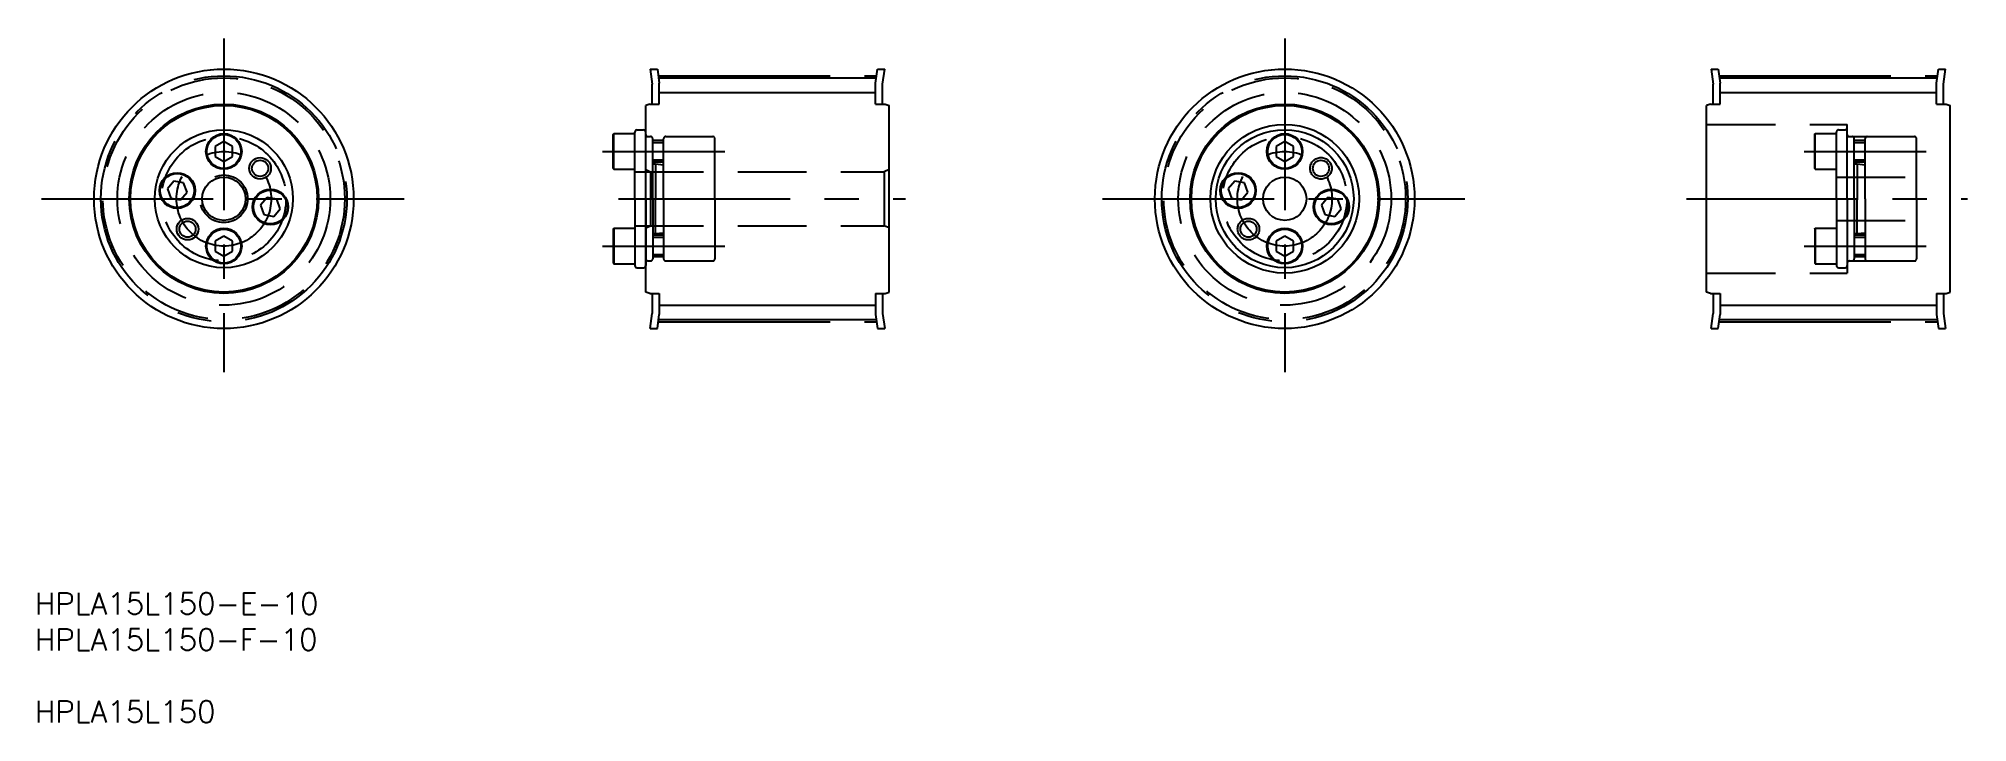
# Model space of a CAD drawing. Extents: x 16 to 372, y 5 to 132.
import ezdxf

# ---------------------------------------------------------------- set-up
doc = ezdxf.new("R2010")
doc.units = 0
doc.linetypes.add('CENTER', pattern=[50.8, 31.75, -6.35, 6.35, -6.35])
doc.linetypes.add('DASHED', pattern=[19.05, 12.7, -6.35])
doc.layers.get('0').update_dxf_attribs({"linetype": 'CONTINUOUS'})
doc.layers.add('CENTER', color=1, linetype='CENTER')
doc.styles.add('MISUMI', font='txt.shx')

# ---------------------------------------------------------------- blocks, each defined once
blk = doc.blocks.new('*U4')
at = {"color": 7, "linetype": 'CONTINUOUS', "style": 'MISUMI'}
for s, p in [('HPLA15L150-E-10', (15.05, 25.31)), ('HPLA15L150-F-10', (15.05, 18.65)), ('HPLA15L150', (15.05, 5.31))]:
    blk.add_text(s, height=4, dxfattribs=at).set_placement(p)

msp = doc.modelspace()

# ---------------------------------------------------------------- linework, layer by layer
at = {"color": 7, "linetype": 'CONTINUOUS'}
for p, q in [((128.82, 126.19), (129.21, 123.41)), ((128.82, 126.19), (130.14, 126.19)), ((130.14, 126.19), (130.49, 123.58)), ((170.49, 123.58), (170.85, 126.19)), ((170.85, 126.19), (172.17, 126.19)), ((171.77, 123.41), (172.17, 126.19)), ((324.96, 126.19), (325.36, 123.41)), ((324.96, 126.19), (326.29, 126.19)), ((326.29, 126.19), (326.64, 123.58)), ((366.64, 123.58), (366.99, 126.19)), ((366.99, 126.19), (368.31, 126.19)), ((367.92, 123.41), (368.31, 126.19)), ((129.21, 119.69), (129.21, 123.41)), ((130.36, 124.55), (170.62, 124.55)), ((130.49, 119.69), (130.49, 123.58)), ((170.49, 119.69), (170.49, 123.58)), ((171.77, 119.69), (171.77, 123.41)), ((325.36, 119.69), (325.36, 123.41)), ((326.51, 124.55), (366.77, 124.55)), ((326.64, 119.69), (326.64, 123.58)), ((366.64, 119.69), (366.64, 123.58)), ((367.92, 119.69), (367.92, 123.41)), ((128.73, 119.69), (127.99, 119.45)), ((127.99, 84.93), (127.99, 119.45)), ((128.73, 119.69), (130.49, 119.69)), ((170.49, 119.69), (172.25, 119.69)), ((172.25, 119.69), (172.99, 119.45)), ((172.99, 84.93), (172.99, 119.45)), ((324.88, 119.69), (324.14, 119.45)), ((324.14, 84.93), (324.14, 119.45)), ((324.88, 119.69), (326.64, 119.69)), ((366.64, 119.69), (368.4, 119.69)), ((368.4, 119.69), (369.14, 119.45)), ((369.14, 84.93), (369.14, 119.45)), ((121.99, 114.08), (122.09, 114.24)), ((122.09, 107.64), (122.09, 114.24)), ((122.09, 114.24), (125.99, 114.24)), ((125.99, 102.19), (125.99, 114.54)), ((125.99, 107.64), (125.99, 114.24)), ((126.39, 114.94), (127.59, 114.94)), ((127.99, 102.19), (127.99, 114.54)), ((49.99, 112.79), (48.39, 111.86)), ((48.39, 111.86), (48.39, 110.02)), ((51.59, 111.86), (49.99, 112.79)), ((51.59, 110.02), (51.59, 111.86)), ((121.99, 107.8), (121.99, 114.08)), ((125.99, 108.94), (125.99, 112.94)), ((246.13, 112.79), (244.53, 111.86)), ((244.53, 111.86), (244.53, 110.02)), ((247.73, 111.86), (246.13, 112.79)), ((247.73, 110.02), (247.73, 111.86)), ((48.39, 110.02), (49.99, 109.09)), ((49.99, 109.09), (51.59, 110.02)), ((121.99, 107.8), (122.09, 107.64)), ((122.09, 107.64), (125.99, 107.64)), ((125.99, 108.37), (125.99, 108.37)), ((244.53, 110.02), (246.13, 109.09)), ((246.13, 109.09), (247.73, 110.02)), ((40.74, 105.45), (39.55, 104.03)), ((39.55, 104.03), (40.18, 102.3)), ((42.56, 105.13), (40.74, 105.45)), ((43.19, 103.39), (42.56, 105.13)), ((125.99, 105.28), (125.99, 105.28)), ((236.88, 105.45), (235.69, 104.03)), ((235.69, 104.03), (236.32, 102.3)), ((238.7, 105.13), (236.88, 105.45)), ((239.33, 103.39), (238.7, 105.13)), ((40.18, 102.3), (42, 101.97)), ((42, 101.97), (43.19, 103.39)), ((57.97, 102.41), (56.78, 100.99)), ((56.78, 100.99), (57.41, 99.26)), ((59.79, 102.09), (57.97, 102.41)), ((59.23, 98.94), (60.42, 100.35)), ((60.42, 100.35), (59.79, 102.09)), ((125.99, 102.19), (125.99, 89.84)), ((127.99, 102.19), (127.99, 89.84)), ((236.32, 102.3), (238.14, 101.97)), ((238.14, 101.97), (239.33, 103.39)), ((254.11, 102.41), (252.93, 100.99)), ((252.93, 100.99), (253.56, 99.26)), ((255.93, 102.09), (254.11, 102.41)), ((255.38, 98.94), (256.57, 100.35)), ((256.57, 100.35), (255.93, 102.09)), ((57.41, 99.26), (59.23, 98.94)), ((121.99, 96.58), (122.09, 96.74)), ((121.99, 96.58), (121.99, 90.3)), ((122.09, 96.74), (125.99, 96.74)), ((122.09, 96.74), (122.09, 90.14)), ((125.99, 96.74), (125.99, 90.14)), ((253.56, 99.26), (255.38, 98.94)), ((49.99, 95.29), (48.39, 94.36)), ((48.39, 94.36), (48.39, 92.52)), ((51.59, 94.36), (49.99, 95.29)), ((51.59, 92.52), (51.59, 94.36)), ((125.99, 95.44), (125.99, 91.44)), ((246.13, 95.29), (244.53, 94.36)), ((244.53, 94.36), (244.53, 92.52)), ((247.73, 94.36), (246.13, 95.29)), ((247.73, 92.52), (247.73, 94.36)), ((48.39, 92.52), (49.99, 91.59)), ((49.99, 91.59), (51.59, 92.52)), ((121.99, 90.3), (122.09, 90.14)), ((122.09, 90.14), (125.99, 90.14)), ((126.39, 89.44), (127.59, 89.44)), ((244.53, 92.52), (246.13, 91.59)), ((246.13, 91.59), (247.73, 92.52)), ((128.73, 84.69), (127.99, 84.93)), ((128.73, 84.69), (130.49, 84.69)), ((129.21, 84.69), (129.21, 80.97)), ((130.49, 84.69), (130.49, 80.8)), ((170.49, 84.69), (172.25, 84.69)), ((170.49, 84.69), (170.49, 80.8)), ((171.77, 84.69), (171.77, 80.97)), ((172.25, 84.69), (172.99, 84.93)), ((324.88, 84.69), (324.14, 84.93)), ((324.88, 84.69), (326.64, 84.69)), ((325.36, 84.69), (325.36, 80.97)), ((326.64, 84.69), (326.64, 80.8)), ((366.64, 84.69), (368.4, 84.69)), ((366.64, 84.69), (366.64, 80.8)), ((367.92, 84.69), (367.92, 80.97)), ((368.4, 84.69), (369.14, 84.93)), ((128.82, 78.19), (129.21, 80.97)), ((130.14, 78.19), (130.49, 80.8)), ((130.36, 79.84), (170.62, 79.84)), ((170.49, 80.8), (170.85, 78.19)), ((171.77, 80.97), (172.17, 78.19)), ((324.96, 78.19), (325.36, 80.97)), ((326.29, 78.19), (326.64, 80.8)), ((326.51, 79.84), (366.77, 79.84)), ((366.64, 80.8), (366.99, 78.19)), ((367.92, 80.97), (368.31, 78.19)), ((128.82, 78.19), (130.14, 78.19)), ((170.85, 78.19), (172.17, 78.19)), ((324.96, 78.19), (326.29, 78.19)), ((366.99, 78.19), (368.31, 78.19))]:
    msp.add_line(p, q, dxfattribs=at)
at = {"color": 3, "linetype": 'CONTINUOUS'}
for p, q in [((130.49, 121.87), (170.49, 121.87)), ((326.64, 121.87), (366.64, 121.87)), ((130.49, 82.51), (170.49, 82.51)), ((326.64, 82.51), (366.64, 82.51))]:
    msp.add_line(p, q, dxfattribs=at)
at = {"color": 3, "linetype": 'DASHED'}
for p, q in [((324.14, 115.94), (350.14, 115.94)), ((344.14, 114.08), (344.23, 114.24)), ((344.23, 107.64), (344.23, 114.24)), ((344.23, 114.24), (348.14, 114.24)), ((348.14, 102.19), (348.14, 114.54)), ((348.14, 107.64), (348.14, 114.24)), ((348.54, 114.94), (349.74, 114.94)), ((350.14, 113.69), (350.14, 115.94)), ((350.14, 102.19), (350.14, 114.54)), ((128.4, 113.69), (128.89, 113.69)), ((129.29, 102.19), (129.29, 113.29)), ((131.29, 112.94), (129.29, 112.94)), ((131.29, 112.54), (129.29, 112.54)), ((131.29, 102.19), (131.29, 113.29)), ((131.69, 113.69), (140.39, 113.69)), ((140.79, 102.19), (140.79, 113.29)), ((344.14, 107.8), (344.14, 114.08)), ((348.14, 108.94), (348.14, 112.94)), ((350.14, 113.69), (369.14, 113.69)), ((350.55, 113.69), (351.04, 113.69)), ((351.44, 102.19), (351.44, 113.29)), ((353.44, 112.94), (351.44, 112.94)), ((353.44, 112.54), (351.44, 112.54)), ((353.44, 102.19), (353.44, 113.29)), ((353.84, 113.69), (362.54, 113.69)), ((362.94, 102.19), (362.94, 113.29)), ((125.99, 107.19), (172.09, 107.19)), ((127.99, 107.59), (128.89, 107.19)), ((128.89, 107.19), (128.89, 97.19)), ((131.29, 109.34), (129.29, 109.34)), ((131.29, 108.94), (129.29, 108.94)), ((129.29, 108.64), (129.79, 108.64)), ((129.79, 108.64), (129.79, 102.19)), ((129.79, 108.64), (131.29, 108.49)), ((172.99, 107.59), (172.09, 107.19)), ((172.09, 107.19), (172.09, 97.19)), ((344.14, 107.8), (344.23, 107.64)), ((344.23, 107.64), (348.14, 107.64)), ((348.14, 108.37), (348.14, 108.37)), ((353.44, 109.34), (351.44, 109.34)), ((353.44, 108.94), (351.44, 108.94)), ((351.44, 108.64), (351.94, 108.64)), ((351.94, 108.64), (351.94, 102.19)), ((351.94, 108.64), (353.44, 108.49)), ((348.14, 106.19), (362.94, 106.19)), ((348.14, 105.28), (348.14, 105.28)), ((129.29, 102.19), (129.29, 91.09)), ((129.79, 95.74), (129.79, 102.19)), ((131.29, 102.19), (131.29, 91.09)), ((140.79, 102.19), (140.79, 91.09)), ((348.14, 102.19), (348.14, 89.84)), ((350.14, 102.19), (350.14, 89.84)), ((351.44, 102.19), (351.44, 91.09)), ((351.94, 95.74), (351.94, 102.19)), ((353.44, 102.19), (353.44, 91.09)), ((362.94, 102.19), (362.94, 91.09)), ((125.99, 97.19), (172.09, 97.19)), ((127.99, 96.79), (128.89, 97.19)), ((172.99, 96.79), (172.09, 97.19)), ((344.14, 96.58), (344.23, 96.74)), ((344.14, 96.58), (344.14, 90.3)), ((344.23, 96.74), (348.14, 96.74)), ((344.23, 96.74), (344.23, 90.14)), ((348.14, 98.19), (362.94, 98.19)), ((348.14, 96.74), (348.14, 90.14)), ((129.29, 95.74), (129.79, 95.74)), ((131.29, 95.44), (129.29, 95.44)), ((131.29, 95.04), (129.29, 95.04)), ((129.79, 95.74), (131.29, 95.89)), ((348.14, 95.44), (348.14, 91.44)), ((351.44, 95.74), (351.94, 95.74)), ((353.44, 95.44), (351.44, 95.44)), ((353.44, 95.04), (351.44, 95.04)), ((351.94, 95.74), (353.44, 95.89)), ((128.4, 90.69), (128.89, 90.69)), ((131.29, 91.84), (129.29, 91.84)), ((131.29, 91.44), (129.29, 91.44)), ((131.69, 90.69), (140.39, 90.69)), ((344.14, 90.3), (344.23, 90.14)), ((344.23, 90.14), (348.14, 90.14)), ((348.54, 89.44), (349.74, 89.44)), ((350.14, 90.69), (350.14, 88.44)), ((350.14, 90.69), (369.14, 90.69)), ((350.55, 90.69), (351.04, 90.69)), ((353.44, 91.84), (351.44, 91.84)), ((353.44, 91.44), (351.44, 91.44)), ((353.84, 90.69), (362.54, 90.69)), ((324.14, 88.44), (350.14, 88.44))]:
    msp.add_line(p, q, dxfattribs=at)
at = {"color": 7, "linetype": 'CONTINUOUS'}
for centre, radius in [((49.99, 102.19), 24), ((246.13, 102.19), 24), ((49.99, 102.19), 17.5), ((49.99, 102.19), 17.26), ((246.13, 102.19), 17.5), ((246.13, 102.19), 17.26), ((49.99, 102.19), 12.75), ((49.99, 110.94), 3.3), ((246.13, 102.19), 13.75), ((246.13, 102.19), 12.75), ((246.13, 110.94), 3.3), ((49.99, 110.94), 3.14), ((246.13, 110.94), 3.14), ((56.69, 107.82), 1.5), ((237.51, 103.71), 3.3), ((252.83, 107.82), 1.5), ((49.99, 102.19), 4), ((58.6, 100.67), 3.3), ((58.6, 100.67), 3.14), ((237.51, 103.71), 3.14), ((246.13, 102.19), 4), ((254.75, 100.67), 3.3), ((254.75, 100.67), 3.14), ((43.28, 96.57), 1.5), ((49.99, 93.44), 3.3), ((49.99, 93.44), 3.14), ((239.43, 96.57), 1.5), ((246.13, 93.44), 3.3), ((246.13, 93.44), 3.14)]:
    msp.add_circle(centre, radius, dxfattribs=at)
at = {"color": 3, "linetype": 'DASHED'}
for centre, radius in [((49.99, 102.19), 22.36), ((49.99, 102.19), 19.68), ((246.13, 102.19), 22.36), ((246.13, 102.19), 19.68), ((49.99, 102.19), 11.5), ((246.13, 102.19), 11.5), ((252.83, 107.82), 2), ((49.99, 102.19), 4.4), ((239.43, 96.57), 2)]:
    msp.add_circle(centre, radius, dxfattribs=at)
at = {"color": 7}
for radius in [3.3, 3.14]:
    msp.add_circle((41.37, 103.71), radius, dxfattribs=at)
at = {"color": 3}
for centre in [(56.69, 107.82), (43.28, 96.57)]:
    msp.add_circle(centre, 2, dxfattribs=at)
at = {"color": 7, "linetype": 'CONTINUOUS'}
for centre, start, end in [((126.39, 114.54), 90, 180), ((127.59, 114.54), 0, 90), ((126.39, 89.84), 180, 270), ((127.59, 89.84), 270, 0)]:
    msp.add_arc(centre, 0.4, start, end, dxfattribs=at)
at = {"color": 3, "linetype": 'DASHED'}
for centre, radius, start, end in [((348.54, 114.54), 0.4, 90, 180), ((349.74, 114.54), 0.4, 0, 90), ((128.4, 114.1), 0.41, 180, 270), ((128.89, 113.29), 0.4, 0, 90), ((131.69, 113.29), 0.4, 90, 180), ((140.39, 113.29), 0.4, 0, 90), ((350.55, 114.1), 0.41, 180, 270), ((351.04, 113.29), 0.4, 0, 90), ((353.84, 113.29), 0.4, 90, 180), ((362.54, 113.29), 0.4, 0, 90), ((128.4, 90.28), 0.41, 90, 180), ((128.89, 91.09), 0.4, 270, 0), ((131.69, 91.09), 0.4, 180, 270), ((140.39, 91.09), 0.4, 270, 0), ((348.54, 89.84), 0.4, 180, 270), ((349.74, 89.84), 0.4, 270, 0), ((350.55, 90.28), 0.41, 90, 180), ((351.04, 91.09), 0.4, 270, 0), ((353.84, 91.09), 0.4, 180, 270), ((362.54, 91.09), 0.4, 270, 0)]:
    msp.add_arc(centre, radius, start, end, dxfattribs=at)
at = {"layer": 'CENTER', "color": 1, "linetype": 'CENTER'}
for p, q in [((49.99, 131.83), (49.99, 70.1)), ((246.13, 131.83), (246.13, 70.1)), ((130.31, 124.93), (170.68, 124.93)), ((326.46, 124.93), (366.82, 124.93)), ((119.99, 110.94), (142.59, 110.94)), ((342.14, 110.94), (364.74, 110.94)), ((16.27, 102.19), (83.32, 102.19)), ((122.94, 102.19), (176.04, 102.19)), ((212.41, 102.19), (279.46, 102.19)), ((320.42, 102.19), (372.35, 102.19)), ((119.99, 93.44), (142.59, 93.44)), ((342.14, 93.44), (364.74, 93.44)), ((130.31, 79.45), (170.68, 79.45)), ((326.46, 79.45), (366.82, 79.45))]:
    msp.add_line(p, q, dxfattribs=at)
for centre, radius in [((49.99, 102.19), 22.74), ((246.13, 102.19), 22.74), ((49.99, 102.19), 8.75), ((246.13, 102.19), 8.75)]:
    msp.add_circle(centre, radius, dxfattribs=at)

# ---------------------------------------------------------------- block references
at = {"color": 7, "linetype": 'CONTINUOUS'}
msp.add_blockref('*U4', (0, 0), dxfattribs=at)

doc.saveas('drawing.dxf')
